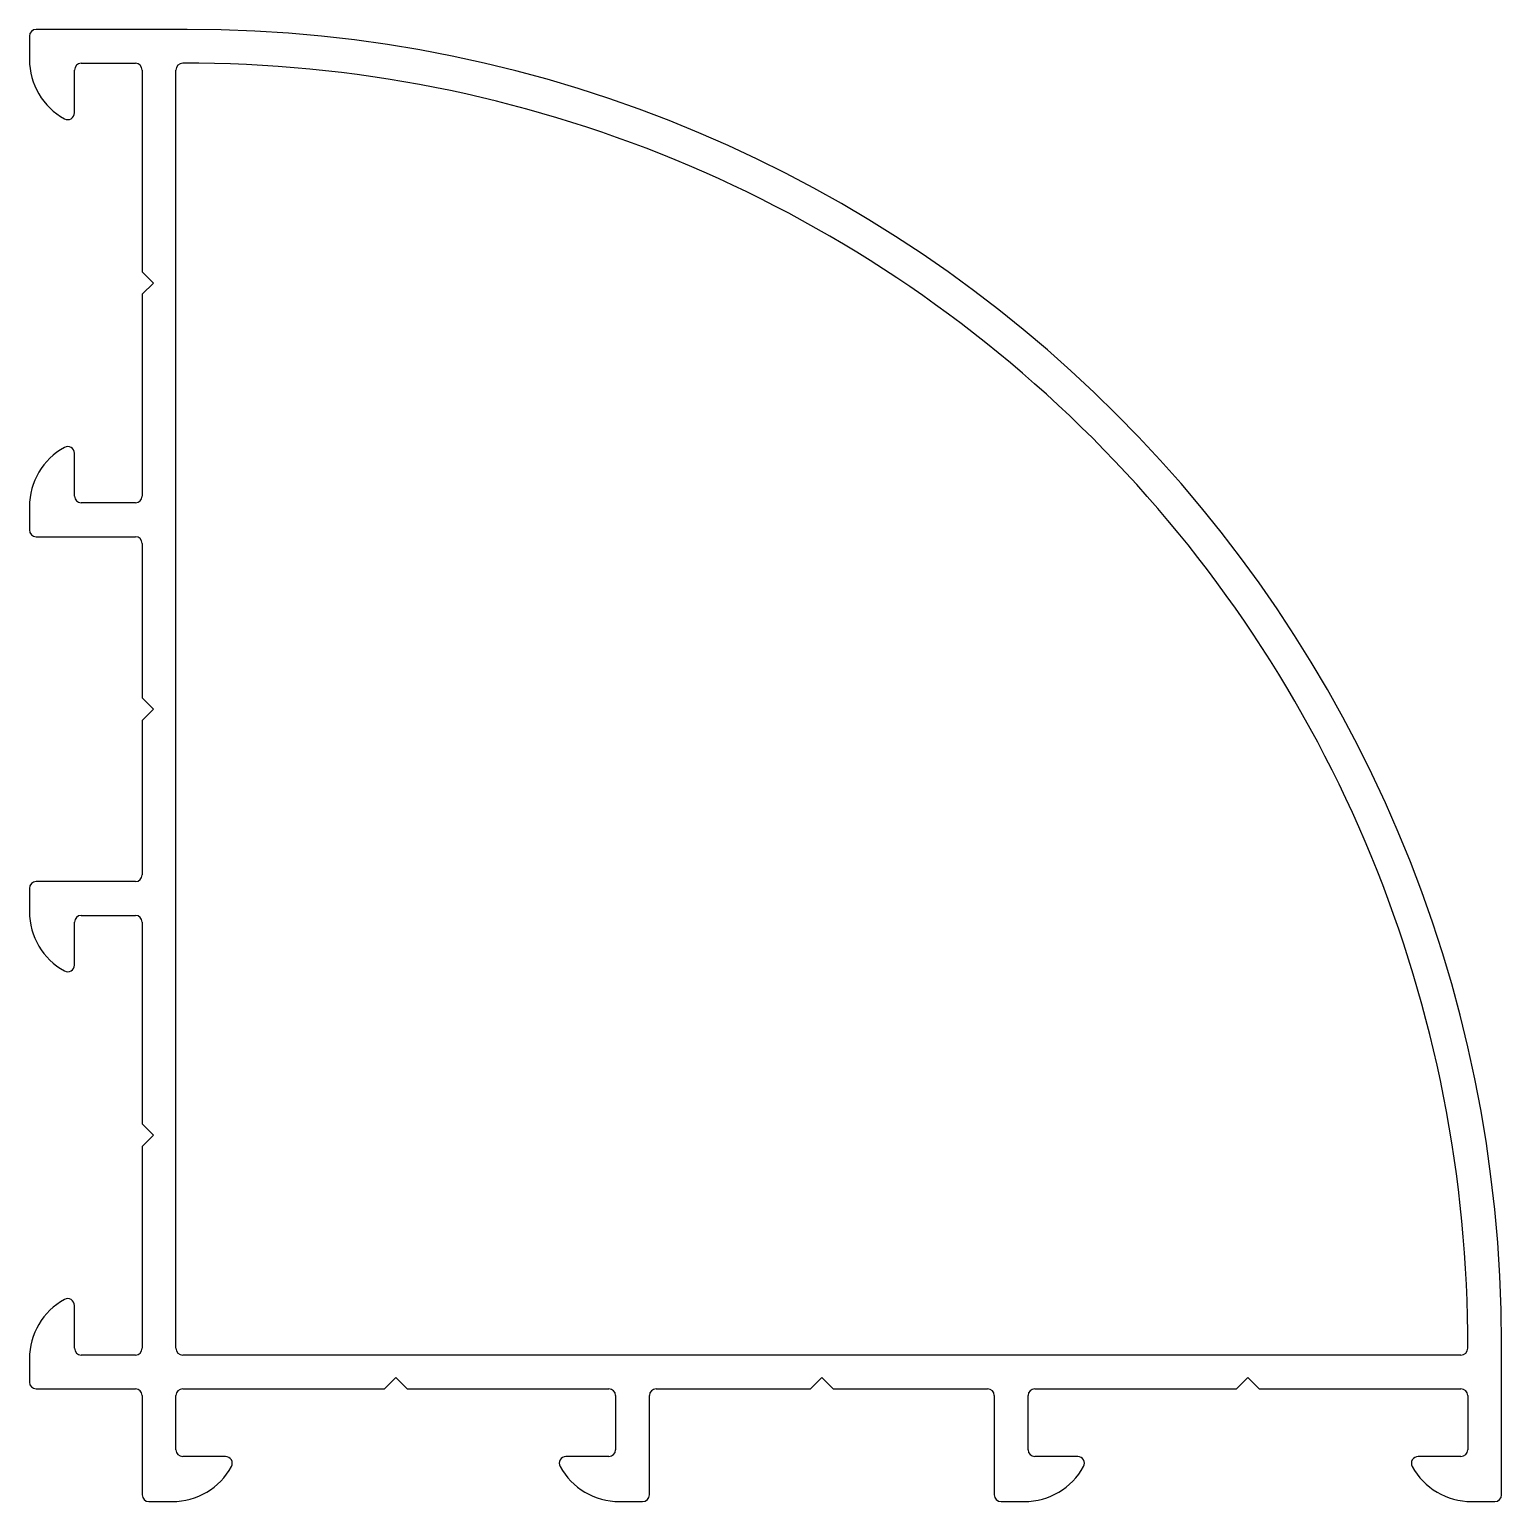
# Model space of a CAD drawing. Extents: x 253.5 to 318.8, y 628.5 to 693.8.
import ezdxf

# ---------------------------------------------------------------- set-up
doc = ezdxf.new("R2010")
doc.units = 0
doc.layers.get('0').update_dxf_attribs({"linetype": 'CONTINUOUS'})

msp = doc.modelspace()

# ---------------------------------------------------------------- linework, layer by layer
at = {"color": 0}
for p, q in [((253.52, 693.498), (253.52, 692.464)), ((260.52, 693.798), (253.82, 693.798)), ((255.82, 692.298), (258.22, 692.298)), ((255.52, 690.098), (255.52, 691.998)), ((258.52, 691.998), (258.52, 683.048)), ((260.02, 635.298), (260.02, 691.998)), ((258.52, 683.048), (259.02, 682.548)), ((259.02, 682.548), (258.52, 682.048)), ((258.52, 682.048), (258.52, 673.098)), ((255.52, 673.098), (255.52, 674.998)), ((253.52, 672.631), (253.52, 671.598)), ((258.22, 672.798), (255.82, 672.798)), ((253.82, 671.298), (258.22, 671.298)), ((258.52, 670.998), (258.52, 664.148)), ((258.52, 664.148), (259.02, 663.648)), ((259.02, 663.648), (258.52, 663.148)), ((258.52, 663.148), (258.52, 656.298)), ((253.52, 655.698), (253.52, 654.664)), ((258.22, 655.998), (253.82, 655.998)), ((255.82, 654.498), (258.22, 654.498)), ((255.52, 652.298), (255.52, 654.198)), ((258.52, 654.198), (258.52, 645.248)), ((258.52, 645.248), (259.02, 644.748)), ((259.02, 644.748), (258.52, 644.248)), ((258.52, 644.248), (258.52, 635.298)), ((255.52, 635.298), (255.52, 637.198)), ((318.82, 628.798), (318.82, 635.498)), ((253.52, 634.831), (253.52, 633.798)), ((258.22, 634.998), (255.82, 634.998)), ((317.02, 634.998), (260.32, 634.998)), ((253.82, 633.498), (258.22, 633.498)), ((260.32, 633.498), (269.27, 633.498)), ((269.27, 633.498), (269.77, 633.998)), ((269.77, 633.998), (270.27, 633.498)), ((270.27, 633.498), (279.22, 633.498)), ((281.32, 633.498), (288.17, 633.498)), ((288.17, 633.498), (288.67, 633.998)), ((288.67, 633.998), (289.17, 633.498)), ((289.17, 633.498), (296.02, 633.498)), ((298.12, 633.498), (307.07, 633.498)), ((307.07, 633.498), (307.57, 633.998)), ((307.57, 633.998), (308.07, 633.498)), ((308.07, 633.498), (317.02, 633.498)), ((258.52, 633.198), (258.52, 628.798)), ((260.02, 630.798), (260.02, 633.198)), ((279.52, 633.198), (279.52, 630.798)), ((281.02, 628.798), (281.02, 633.198)), ((296.32, 633.198), (296.32, 628.798)), ((297.82, 630.798), (297.82, 633.198)), ((317.32, 633.198), (317.32, 630.798)), ((262.22, 630.498), (260.32, 630.498)), ((279.22, 630.498), (277.32, 630.498)), ((300.02, 630.498), (298.12, 630.498)), ((317.02, 630.498), (315.12, 630.498)), ((258.82, 628.498), (259.854, 628.498)), ((279.687, 628.498), (280.72, 628.498)), ((296.62, 628.498), (297.654, 628.498)), ((317.487, 628.498), (318.52, 628.498))]:
    msp.add_line(p, q, dxfattribs=at)
for centre, radius, start, end in [((253.82, 693.498), 0.3, 90, 180), ((260.52, 635.498), 58.3, 0, 90), ((256.52, 692.464), 3, 180, 241.2178), ((255.82, 691.998), 0.3, 90, 180), ((258.22, 691.998), 0.3, 360, 90), ((260.32, 691.998), 0.3, 90.20282, 180), ((260.52, 635.498), 56.8, 359.79718, 90.20282), ((255.22, 690.098), 0.3, 241.2178, 0), ((256.52, 672.631), 3, 118.7822, 180), ((255.22, 674.998), 0.3, 360, 118.7822), ((255.82, 673.098), 0.3, 180, 270), ((258.22, 673.098), 0.3, 270, 0), ((253.82, 671.598), 0.3, 180, 270), ((258.22, 670.998), 0.3, 360, 90), ((258.22, 656.298), 0.3, 270, 0), ((253.82, 655.698), 0.3, 90, 180), ((256.52, 654.664), 3, 180, 241.2178), ((255.82, 654.198), 0.3, 90, 180), ((258.22, 654.198), 0.3, 360, 90), ((255.22, 652.298), 0.3, 241.2178, 0), ((256.52, 634.831), 3, 118.7822, 180), ((255.22, 637.198), 0.3, 360, 118.7822), ((255.82, 635.298), 0.3, 180, 270), ((258.22, 635.298), 0.3, 270, 0), ((260.32, 635.298), 0.3, 180, 270), ((317.02, 635.298), 0.3, 270, 359.79718), ((253.82, 633.798), 0.3, 180, 270), ((258.22, 633.198), 0.3, 360, 90), ((260.32, 633.198), 0.3, 90, 180), ((279.22, 633.198), 0.3, 0, 90), ((281.32, 633.198), 0.3, 90, 180), ((296.02, 633.198), 0.3, 0, 90), ((298.12, 633.198), 0.3, 90, 180), ((317.02, 633.198), 0.3, 0, 90), ((260.32, 630.798), 0.3, 180, 270), ((262.22, 630.198), 0.3, 331.2178, 90), ((277.32, 630.198), 0.3, 90, 208.7822), ((279.22, 630.798), 0.3, 270, 0), ((298.12, 630.798), 0.3, 180, 270), ((300.02, 630.198), 0.3, 331.2178, 90), ((315.12, 630.198), 0.3, 90, 208.7822), ((317.02, 630.798), 0.3, 270, 360), ((259.854, 631.498), 3, 270, 331.2178), ((279.687, 631.498), 3, 208.7822, 270), ((297.654, 631.498), 3, 270, 331.2178), ((317.487, 631.498), 3, 208.7822, 270), ((258.82, 628.798), 0.3, 180, 270), ((280.72, 628.798), 0.3, 270, 0), ((296.62, 628.798), 0.3, 180, 270), ((318.52, 628.798), 0.3, 270, 360)]:
    msp.add_arc(centre, radius, start, end, dxfattribs=at)

doc.saveas('drawing.dxf')
